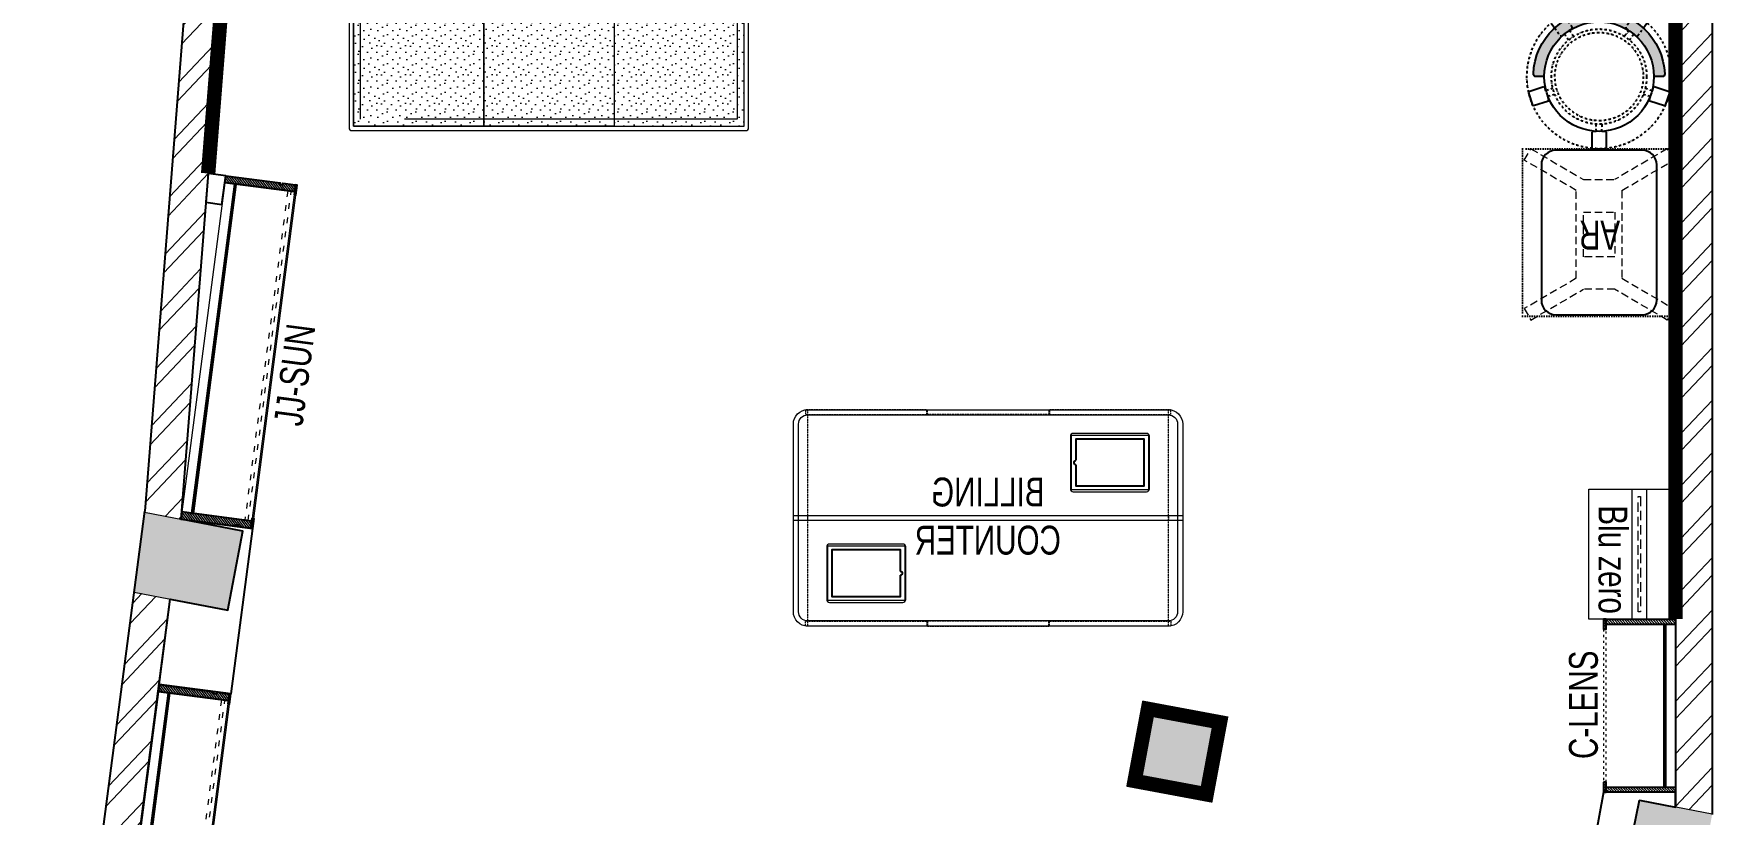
# Model space of a CAD drawing. Header units: feet. Extents: x 9506664 to 9513260, y -7065010 to -7047309.
# Drawn here: x 9507416 to 9513253, y -7058567 to -7055862 of the extents above; entities that cross this region are included whole.
import ezdxf

# ---------------------------------------------------------------- set-up
doc = ezdxf.new("R2010")
doc.units = ezdxf.units.FT
doc.header["$LTSCALE"] = 33
doc.header["$MEASUREMENT"] = 0
for name, pattern in [('a_p6_plan_L18$0$HIDDEN', [0.375, 0.25, -0.125]), ('ACAD_ISO03W100', [30, 12, -18]), ('D10_DASHED', [0.75, 0.5, -0.25]), ('DASHDOT2', [0.5, 0.25, -0.125, 0, -0.125]), ('DOT', [0.25, 0, -0.25]), ('HIDDEN2', [4.7624999999999975, 3.174999999999998, -1.587499999999999]), ('HIDDENX2', [0.75, 0.5, -0.25])]:
    doc.linetypes.add(name, pattern=pattern)
for name, color, linetype, lineweight in [('A-COL', 243, 'Continuous', 9), ('column hatch', 5, 'Continuous', 0), ('HATCH', 9, 'Continuous', 9), ('HIDDEN LINE', 177, 'Continuous', 0), ('LENS-DIM', 252, 'Continuous', 5), ('LENS-FURNITURE', 13, 'Continuous', 9), ('LENS-HATCH', 251, 'Continuous', 5), ('LENS-PARTITION', 21, 'Continuous', 25), ('LENS-TEXT', 31, 'Continuous', 5), ('LK-FF&E FLOOR', 1, 'Continuous', 9), ('LK-FF&E WALL', 1, 'Continuous', 9), ('LK-MIRROR', 133, 'Continuous', 13), ('LN-ELEVATION-1', 81, 'Continuous', 25), ('LN-ELEVATION-2', 103, 'Continuous', 20), ('LN-ELEVATION-3', 125, 'Continuous', 18), ('LN-ELEVATION-4', 145, 'Continuous', 13), ('LN-ELEVATION-5', 167, 'Continuous', 5), ('LN-HATCH', 251, 'Continuous', 0), ('PLANO-TXT', 252, 'Continuous', 5)]:
    doc.layers.add(name, color=color, linetype=linetype, lineweight=lineweight)
doc.layers.add('A-WALL', color=1, linetype='Continuous')
doc.styles.add('LK TXT', font='GILC____.TTF', dxfattribs={"height": 100})
pattern_1 = [(226.6174733835438, (-12347417.06539327, 5152214.357584454), (90.75717409476387, -85.77237886017112), []), (226.6174733835438, (-12347475.90857749, 5152212.695986045), (90.75717409476387, -85.77237886017112), [])]
pattern_2 = [(45, (3990327.293469645, 1709214.691590092), (-4.490128060534575, 4.490128060534575), [])]

# ---------------------------------------------------------------- blocks, each defined once
blk = doc.blocks.new('3 seater Bench 1385')
at = {"layer": 'LENS-HATCH', "lineweight": 0}
h = blk.add_hatch(dxfattribs=at)
h.set_pattern_fill('STIP1', color=177, scale=100, angle=269.9999999999999, pattern_type=2)
h.set_pattern_definition([(270, (6617025.245374651, -170439.1063060568), (100, -1.516e-13), [0, -100]), (270, (6617009.245374652, -170451.1063060568), (100, -1.516e-13), [0, -100]), (270, (6616985.245374652, -170446.1063060568), (100, -1.516e-13), [0, -100]), (270, (6616962.245374652, -170481.1063060568), (100, -1.516e-13), [0, -100]), (270, (6616998.245374652, -170478.1063060568), (100, -1.516e-13), [0, -100]), (270, (6617022.245374652, -170505.1063060568), (100, -1.516e-13), [0, -100]), (270, (6617029.245374651, -170470.1063060568), (100, -1.516e-13), [0, -100]), (270, (6616988.245374651, -170512.1063060568), (100, -1.516e-13), [0, -100]), (270, (6616956.245374652, -170507.1063060568), (100, -1.516e-13), [0, -100]), (270, (6616941.245374651, -170433.1063060568), (100, -1.516e-13), [0, -100]), (270, (6616961.245374652, -170451.1063060568), (100, -1.516e-13), [0, -100]), (270, (6616942.245374652, -170465.1063060568), (100, -1.516e-13), [0, -100]), (270, (6617006.245374652, -170526.1063060568), (100, -1.516e-13), [0, -100]), (270, (6616981.245374652, -170494.1063060568), (100, -1.516e-13), [0, -100]), (270, (6617014.245374652, -170486.1063060568), (100, -1.516e-13), [0, -100]), (270, (6617005.245374651, -170503.1063060568), (100, -1.516e-13), [0, -100]), (270, (6616978.245374651, -170467.1063060568), (100, -1.516e-13), [0, -100]), (270, (6617032.245374652, -170495.1063060568), (100, -1.516e-13), [0, -100]), (270, (6616973.245374651, -170526.1063060568), (100, -1.516e-13), [0, -100]), (270, (6616943.245374651, -170523.1063060568), (100, -1.516e-13), [0, -100])])
h.paths.add_polyline_path([(677.5000000004657, 227.5), (225.8333333334885, 227.5), (225.8333333334885, -227.5), (677.5000000004657, -227.5)])
h.paths.add_polyline_path([(-225.8333333334885, 227.5), (225.8333333334885, 227.5), (225.8333333334885, -227.5), (-225.8333333334885, -227.5)])
h.paths.add_polyline_path([(-677.5000000004657, 227.5), (-225.8333333334885, 227.5), (-225.8333333334885, -227.5), (-677.5000000004657, -227.5)])
at = {"layer": 'LN-ELEVATION-2', "ltscale": 0.5}
for points in [[(-677.5000000004657, 227.5), (-225.8333333334885, 227.5), (-225.8333333334885, -227.5), (-677.5000000004657, -227.5)], [(-225.8333333334885, 227.5), (225.8333333334885, 227.5), (225.8333333334885, -227.5), (-225.8333333334885, -227.5)], [(677.5000000004657, 227.5), (225.8333333334885, 227.5), (225.8333333334885, -227.5), (677.5000000004657, -227.5)]]:
    blk.add_lwpolyline(points, close=True, dxfattribs=at)
at = {"layer": 'LN-ELEVATION-5', "ltscale": 0.5}
blk.add_lwpolyline([(682.4999999995343, 242.5), (-682.5000000004655, 242.5, 0.4142135623730951), (-692.5000000004655, 232.5), (-692.5000000004655, -232.5, 0.4142135623730951), (-682.5000000004655, -242.5), (682.4999999995343, -242.5, 0.4142135623730951), (692.4999999995343, -232.5), (692.4999999995343, 232.5, 0.4142135623730951)], format="xyb", close=True, dxfattribs=at)
blk.add_lwpolyline([(677.4999999995343, 227.5), (-677.5000000004657, 227.5), (-677.5000000004657, -227.5), (677.4999999995343, -227.5)], close=True, dxfattribs=at)
at = {"layer": 'LN-ELEVATION-5', "linetype": 'HIDDEN2', "ltscale": 11}
blk.add_lwpolyline([(-652.5000000004657, 202.5), (652.5000000004657, 202.5), (652.5000000004657, -202.5), (-652.5000000004657, -202.5)], close=True, dxfattribs=at)
blk = doc.blocks.new('A$C52d6eda2')
at = {"layer": 'column hatch'}
h = blk.add_hatch(color=8, dxfattribs=at)
h.dxf.hatch_style = 1
h.paths.add_polyline_path([(3292.879717573523, 706.8680021641776), (3292.879717573523, 707.7333835531026), (3041.167339181527, 756.2153095183894), (2985.86494198069, 484.5046478742733), (3242.538609832525, 435.1697293464094)])
h.paths.add_polyline_path([(1586.961782461032, 1026.098284853622), (1337.266413986683, 1072.662465941161), (1290.702232893556, 822.9670974640175), (1540.397601371631, 776.4029163755476)])
h.paths.add_polyline_path([(-1800.253515252843, 1688.71377832815), (-2141.230620026588, 1754.388843079097), (-2177.395552728325, 1476.928366186097), (-1853.05267534405, 1414.586835150607)])
h.paths.add_polyline_path([(3284.942634481937, 5433.696559758857), (2904.094442658126, 5422.942268366925), (2911.980923011899, 5143.653594362549), (3292.829114837572, 5154.407885754481)])
h.paths.add_polyline_path([(-1491.665322804823, 5595.945962028578), (-1847.0163150765, 5609.931492970325), (-1863.664492171258, 5330.970407128334), (-1502.653147798031, 5316.762101997621)])
h.paths.add_polyline_path([(-1361.768515706062, 8197.972061620094), (-1693.122499357909, 8188.61537470296), (-1709.831675400957, 7908.632175001315), (-1353.88203535229, 7918.683387615718)])
h.paths.add_polyline_path([(3284.57942455262, 8329.174416597933), (2903.731232730672, 8318.420125206001), (2911.617713084444, 8039.131451201624), (3292.465904906392, 8049.885742593557)])
h.paths.add_polyline_path([(3310.851745277644, 11965.44221641123), (2932.917948754504, 11956.58679240104), (2929.365898344666, 11702.5227158973), (3309.041205197573, 11714.85116069764)])
h.paths.add_polyline_path([(-1100.664331449196, 11862.07531525846), (-1474.41595036909, 11853.3178844843), (-1504.429426096379, 11350.40445857961), (-1131.885098529979, 11379.99077229015)])
at = {"layer": 'LN-HATCH'}
h = blk.add_hatch(dxfattribs=at)
h.set_pattern_fill('ANSI32', color=256, scale=333, angle=181.6174733835438)
h.set_pattern_definition(pattern_1)
h.paths.add_polyline_path([(3292.87971756421, 5152.615860942751), (3292.829114837572, 5154.407885754481), (3165.879717562348, 5150.823121957481), (3165.879717573524, 732.1946541378275), (3292.879717573523, 707.7333835531026)])
h.paths.add_polyline_path([(3292.465904906392, 8049.885742593557), (3167.455236934126, 8046.355724126099), (3159.931966511533, 5430.166541291401), (3284.942634481937, 5433.696559758857)])
h = blk.add_hatch(dxfattribs=at)
h.set_pattern_fill('ANSI32', color=256, scale=333, angle=181.6174733835438)
h.set_pattern_definition(pattern_1)
h.paths.add_polyline_path([(-1731.076306002214, 5325.75214062538), (-1863.664492171258, 5330.970407128334), (-1880.855821250007, 5042.908128626645), (-2141.09061553888, 1754.361877034418), (-2015.606200490147, 1730.192520886659)])
h = blk.add_hatch(dxfattribs=at)
h.set_pattern_fill('ANSI32', color=256, scale=333, angle=181.6174733835438)
h.set_pattern_definition(pattern_1)
h.paths.add_polyline_path([(-2052.45150420256, 1452.913029880263), (-2177.395552728325, 1476.928366186097), (-2525.656393568963, -1194.958784202114), (-2401.258924772963, -1223.167527234181)])
at = {"color": 3, "linetype": 'a_p6_plan_L18$0$HIDDEN', "ltscale": 11}
blk.add_lwpolyline([(2985.86494198069, 484.5046478742733), (3041.167339181527, 756.2153095183894), (3165.879717573524, 732.1946541387587), (3165.879717562348, 5150.823121957481), (2911.980923011899, 5143.653594362549), (2904.094442658126, 5422.942268366925), (3159.931966511533, 5430.166541291401), (3166.61834096536, 7761.328277256339), (-1591.396695055067, 7761.328267717733), (-1720.088481012731, 5604.936000655405), (-1491.665322804823, 5595.945962028578), (-1502.653147798031, 5316.762101997621), (-1731.076306002214, 5325.752140624448), (-2015.606200490147, 1730.192520886659), (-1800.253515252843, 1688.71377832815), (-1853.05267534405, 1414.586835150607), (-2052.451504200697, 1452.913029879331), (-2401.258924772963, -1223.167527235113)], dxfattribs=at)
at = {"layer": 'A-COL'}
for p, q in [((-2141.230620026588, 1754.388843079097), (-1800.253515252843, 1688.71377832815)), ((-1853.05267534405, 1414.586835150607), (-1800.253515252843, 1688.71377832815)), ((-2177.395552728325, 1476.928366186097), (-1853.05267534405, 1414.586835150607)), ((1337.266413986683, 1072.662465941161), (1290.702232893556, 822.9670974640175)), ((1586.961782461032, 1026.098284853622), (1337.266413986683, 1072.662465941161)), ((1540.397601371631, 776.4029163755476), (1586.961782461032, 1026.098284853622)), ((1290.702232893556, 822.9670974640175), (1540.397601371631, 776.4029163755476)), ((2985.86494198069, 484.5046478742733), (3041.167339181527, 756.2153095183894)), ((3292.879717573523, 707.7333835531026), (3041.167339181527, 756.2153095183894))]:
    blk.add_line(p, q, dxfattribs=at)
at = {"layer": 'A-WALL'}
for p, q in [((-1731.076306002214, 5325.75214062538), (-2015.606200490147, 1730.192520886659)), ((3165.879717562348, 5150.823121957481), (3165.879717573524, 732.1946541378275)), ((3292.87971756421, 5150.823121958413), (3292.879717573523, 706.8680021641776)), ((-1880.855821250007, 5042.908128626645), (-2140.868833778426, 1757.164498306811)), ((-2525.656393568963, -1194.958784201182), (-2140.868833778426, 1757.164498305879)), ((-2401.258924772963, -1223.167527234181), (-2052.449986482039, 1452.924673950299))]:
    blk.add_line(p, q, dxfattribs=at)
blk = doc.blocks.new('CLENS 600')
at = {"layer": 'LN-HATCH', "ltscale": 0.5}
h = blk.add_hatch(dxfattribs=at)
h.set_pattern_fill('ANSI31', color=256, scale=2)
h.set_pattern_definition(pattern_2)
h.paths.add_polyline_path([(-600, 0), (-582, 0), (-582, -240), (-600, -240)])
h = blk.add_hatch(dxfattribs=at)
h.set_pattern_fill('ANSI31', color=256, scale=2)
h.set_pattern_definition([(45, (3975657.572909575, 1709214.691590092), (-4.490128060534575, 4.490128060534575), [])])
h.paths.add_polyline_path([(-18, 0), (0, 0), (0, -240), (-18, -240)])
h = blk.add_hatch(dxfattribs=at)
h.set_pattern_fill('ANSI31', color=256, scale=2)
h.set_pattern_definition([(45, (3990252.293469645, 1709214.691590092), (-4.490128060534575, 4.490128060534575), [])])
h.paths.add_polyline_path([(-582, -40), (-18, -40), (-18, -34), (-582, -34)])
h = blk.add_hatch(dxfattribs=at)
h.set_pattern_fill('ANSI31', color=256, scale=2)
h.set_pattern_definition(pattern_2)
h.paths.add_polyline_path([(-600, -250), (-565, -250), (-565, -240), (-600, -240)])
h = blk.add_hatch(dxfattribs=at)
h.set_pattern_fill('ANSI31', color=256, scale=2)
h.set_pattern_definition([(45, (3990177.293469646, 1709214.691590092), (-4.490128060534575, 4.490128060534575), [])])
h.paths.add_polyline_path([(-35, -250), (0, -250), (0, -240), (-35, -240)])
at = {"layer": 'HIDDEN LINE', "linetype": 'ACAD_ISO03W100', "ltscale": 0.02}
for p, q in [((-35, -240), (-565, -240)), ((-565, -250), (-35, -250))]:
    blk.add_line(p, q, dxfattribs=at)
at = {"layer": 'LN-ELEVATION-1', "ltscale": 0.5}
for points in [[(-600, 0), (-582, 0), (-582, -240), (-600, -240)], [(-18, 0), (0, 0), (0, -240), (-18, -240)], [(-582, -40), (-18, -40), (-18, -34), (-582, -34)], [(-600, -250), (-565, -250), (-565, -240), (-600, -240)], [(-35, -250), (0, -250), (0, -240), (-35, -240)]]:
    blk.add_lwpolyline(points, close=True, dxfattribs=at)
at = {"layer": 'LN-ELEVATION-4'}
blk.add_line((-18, 0), (-582, 0), dxfattribs=at)
blk = doc.blocks.new('JJ SH 1200')
at = {"layer": 'LN-HATCH', "ltscale": 0.5}
h = blk.add_hatch(dxfattribs=at)
h.set_pattern_fill('ANSI31', color=256, scale=2)
h.set_pattern_definition([(45, (4097187.330767878, 1708800.267299229), (-4.490128060534575, 4.490128060534575), [])])
h.paths.add_polyline_path([(792.0591651862488, 220), (792.0591651862488, 30), (786.0591651862486, 30), (786.0591651862486, 20), (792.0591651862488, 20), (792.0591651862488, -24), (767.0591651862488, -24), (767.0591651862488, 220)])
h.paths.add_polyline_path([(-382.9408348137513, 180), (767.0591651862488, 180), (767.0591651862488, 186), (-382.9408348137513, 186)])
h.paths.add_polyline_path([(757.0591651862486, -24), (757.0591651862486, -30), (792.0591651862488, -30), (792.0591651862488, -24)])
h.paths.add_polyline_path([(-407.9408348137512, 220), (-407.9408348137512, 30), (-401.9408348137512, 30), (-401.9408348137512, 20), (-407.9408348137512, 20), (-407.9408348137512, -24), (-382.9408348137513, -24), (-382.9408348137513, 220)])
h.paths.add_polyline_path([(-372.9408348137513, -24), (-372.9408348137513, -30), (-407.9408348137512, -30), (-407.9408348137512, -24)])
at = {"layer": 'LN-ELEVATION-1', "ltscale": 0.5}
for points in [[(-407.9408348137512, 220), (-407.9408348137512, 30), (-401.9408348137512, 30), (-401.9408348137512, 20), (-407.9408348137512, 20), (-407.9408348137512, -24), (-382.9408348137513, -24), (-382.9408348137513, 220)], [(-382.9408348137513, 180), (767.0591651862488, 180), (767.0591651862488, 186), (-382.9408348137513, 186)], [(792.0591651862488, 220), (792.0591651862488, 30), (786.0591651862486, 30), (786.0591651862486, 20), (792.0591651862488, 20), (792.0591651862488, -24), (767.0591651862488, -24), (767.0591651862488, 220)], [(-372.9408348137513, -24), (-372.9408348137513, -30), (-407.9408348137512, -30), (-407.9408348137512, -24)], [(757.0591651862486, -24), (757.0591651862486, -30), (792.0591651862488, -30), (792.0591651862488, -24)]]:
    blk.add_lwpolyline(points, close=True, dxfattribs=at)
at = {"layer": 'LN-ELEVATION-3', "ltscale": 0.5}
for p, q in [((767.0591651862488, 220), (-382.9408348137513, 220)), ((757.0591651862486, -24), (-372.9408348137513, -24)), ((-372.9408348137513, -30), (757.0591651862486, -30))]:
    blk.add_line(p, q, dxfattribs=at)
at = {"layer": 'LN-ELEVATION-4', "linetype": 'ACAD_ISO03W100', "ltscale": 0.05}
blk.add_lwpolyline([(767.0591651862488, 0), (-382.9408348137513, 0), (-382.9408348137513, -12), (767.0591651862488, -12)], close=True, dxfattribs=at)
blk = doc.blocks.new('I-PAD Frame')
at = {"color": 3, "linetype": 'Continuous'}
blk.add_lwpolyline([(357868.7410323084, -232321.1361381283), (358122.7410323085, -232321.1361381283, 0.4142135623713902), (358132.7410323086, -232311.1361381283), (358132.7410323086, -232129.1361381283, 0.4142135623713902), (358122.7410323085, -232119.1361381283), (357868.7410323084, -232119.1361381283, 0.4142135623713902), (357858.7410323085, -232129.1361381283), (357858.7410323085, -232311.1361381283, 0.4142135623713902)], format="xyb", close=True, dxfattribs=at)
at = {"color": 3, "linetype": 'Continuous', "lineweight": 25}
blk.add_lwpolyline([(358113.2410323085, -232229.6755301424), (358113.2410323085, -232302.1361381283), (357878.2410323086, -232302.1361381283), (357878.2410323086, -232138.1361381283), (358113.2410323085, -232138.1361381283), (358113.2410323085, -232210.5967461141, 0.3275382217372251), (358114.6410323081, -232212.5046245168, -0.733799385757267), (358114.6410323086, -232227.7676517396, 0.3275382217372252)], format="xyb", close=True, dxfattribs=at)
blk = doc.blocks.new('Billing Counter-1350')
at = {"color": 5, "linetype": 'HIDDENX2', "ltscale": 0.025}
for p, q in [((-624.9999978118576, -374.9978339364752), (-625.0000002956949, 375)), ((624.9999976539984, -374.9978339364752), (625.0000001378357, 375))]:
    blk.add_line(p, q, dxfattribs=at)
at = {"color": 0, "linetype": 'Continuous'}
for p, q in [((625, 375), (-625, 375)), ((675, -325), (675, 325)), ((-625, -375), (625, -375))]:
    blk.add_line(p, q, dxfattribs=at)
at = {"color": 2, "linetype": 'Continuous'}
blk.add_line((624, -375), (624.9999976539984, -374.9978339364752), dxfattribs=at)
at = {"color": 2, "linetype": 'HIDDENX2', "ltscale": 0.025}
for points in [[(-632.999998427229, 375), (-212.4115580061916, 375), (-212.4115580851212, 358), (-632.9999985061586, 358)], [(210.3333326776046, 375), (-210.2551077436656, 375), (-210.255107664736, 358), (210.3333327565342, 358)], [(212.3333327565342, 375), (632.9217731775716, 375), (632.921773098642, 358), (212.3333326776046, 358)], [(-632.999998427229, -375), (-212.4115580061916, -375), (-212.4115580851212, -358), (-632.9999985061586, -358)], [(210.3333326776046, -375), (-210.2551077436656, -375), (-210.255107664736, -358), (210.3333327563014, -358)], [(212.3333327563014, -375), (632.9217731775716, -375), (632.921773098642, -358), (212.3333326776046, -358)]]:
    blk.add_lwpolyline(points, close=True, dxfattribs=at)
at = {"color": 5, "linetype": 'Continuous'}
for points in [[(-555.9166655030566, 97.25000000000001), (-288.9166655030567, 97.25000000000001), (-288.9166655030567, 286.25), (-555.9166655030566, 286.25)], [(555.9166655030566, -97.25000000000001), (288.9166655030567, -97.25000000000001), (288.9166655030567, -286.25), (555.9166655030566, -286.25)]]:
    blk.add_lwpolyline(points, close=True, dxfattribs=at)
at = {"color": 5, "linetype": 'HIDDENX2', "ltscale": 0.025}
blk.add_lwpolyline([(625, 8.5), (-625, 8.5), (-625, -8.5), (625, -8.5)], close=True, dxfattribs=at)
at = {"color": 0, "linetype": 'Continuous'}
for centre, radius, start, end in [((-625, 325), 50.0000000000291, 90, 180), ((624.9999999997672, 325), 50.00000000005822, 0, 90), ((624.9999999997672, -325), 50.0000000000291, 270, 0)]:
    blk.add_arc(centre, radius, start, end, dxfattribs=at)
at = {"layer": 'LN-ELEVATION-2'}
blk.add_line((-675, 325), (-675, -325), dxfattribs=at)
for points in [[(625, 375), (-625, 375, 0.4142135623725836), (-675, 325), (-675, -325, 0.4142135623725836), (-625, -375), (625, -375, 0.4142135623725837), (675, -325), (675, 325, 0.4142135623725836)], [(625, 357), (-625, 357, 0.4142135623730951), (-657, 325), (-657, -325, 0.4142135623730951), (-625, -357), (625, -357, 0.4142135623730951), (657, -325), (657, 325, 0.4142135623730951)]]:
    blk.add_lwpolyline(points, format="xyb", close=True, dxfattribs=at)
blk.add_lwpolyline([(-675, -8.5), (675, -8.5), (675, 8.5), (-675, 8.5)], close=True, dxfattribs=at)
blk.add_arc((-625, -325), 50.00000000005822, 180, 270, dxfattribs=at)
at = {"color": 2, "linetype": 'Continuous', "xscale": -1, "rotation": 180}
blk.add_blockref('I-PAD Frame', (-358418.1576978308, -232028.3861380983), dxfattribs=at)
at = {"color": 2, "linetype": 'Continuous', "xscale": -1}
blk.add_blockref('I-PAD Frame', (358418.1576978117, 232028.3861381281), dxfattribs=at)
at = {"layer": 'LENS-TEXT', "color": 0, "linetype": 'Continuous', "ltscale": 3, "insert": (0.983410338871181, 5.633732088841497), "char_height": 100, "attachment_point": 5, "style": 'LK TXT'}
blk.add_mtext_dynamic_manual_height_columns('BILLING COUNTER', width=353.0555573365615, gutter_width=0.5, heights=[0], dxfattribs=at)
blk = doc.blocks.new('AR')
at = {"layer": 'LN-ELEVATION-2', "linetype": 'DOT', "lineweight": 25}
blk.add_lwpolyline([(0, 13.41378593863919), (530, 13.41378593863919), (530, 593.4137859386392), (0, 593.4137859386392)], close=True, dxfattribs=at)
at = {"layer": 'LN-ELEVATION-2', "lineweight": 25}
blk.add_lwpolyline([(465, 68.22063546301797), (465, 538.2206354630179, 0.4142135623730951), (415, 588.2206354630177), (115, 588.2206354630177, 0.4142135623730951), (65, 538.2206354630179), (65, 68.22063546301797, 0.4142135623730951), (115, 18.22063546301797), (415, 18.22063546301797, 0.4142135623730951)], format="xyb", close=True, dxfattribs=at)
at = {"layer": 'LN-ELEVATION-4', "linetype": 'HIDDEN2', "ltscale": 0.25}
for points in [[(185.8456009030342, 448.8780772723258), (5.888936847448348, 554.0078910568263), (28.48512306064368, 593.350836840691), (211.0874861851335, 486.6754184374586)], [(344.154399111867, 448.8780772762837), (524.1110631600021, 554.0078910947777), (501.5148769393563, 593.3508368753828), (318.9125138223171, 486.6754184374586)], [(211.0874861851335, 486.6754184376913), (318.9125138223171, 486.6754184376913)], [(185.8456009030342, 144.472759603057), (185.8456009030342, 448.8780772723258)], [(344.154399111867, 448.8780772762837), (344.154399111867, 144.4727595990989)], [(185.8456009030342, 144.472759603057), (5.888936847448348, 39.34294581855647), (28.48512306064368, 3.46917659e-08), (211.0874861851335, 106.6754184379242)], [(344.154399111867, 144.4727595990989), (524.1110631600021, 39.34294578060508), (501.5148769393563, 0), (318.9125138223171, 106.6754184379242)], [(318.9125138223171, 106.6754184376914), (211.0874861851335, 106.6754184376914)]]:
    blk.add_lwpolyline(points, dxfattribs=at)
blk.add_lwpolyline([(210.8456009030342, 373.9866790841333), (319.154399111867, 373.9866790841333), (319.154399111867, 219.3641577917151), (210.8456009030342, 219.3641577917151)], close=True, dxfattribs=at)
blk = doc.blocks.new('DR STOOL')
at = {"layer": 'HATCH'}
h = blk.add_hatch(dxfattribs=at)
h.set_pattern_fill('ANSI36', color=250, angle=-90.00000000000001)
h.set_pattern_definition([(315, (-227.8099174643867, 917.3997257252777), (6.173926083235043, -1.683798022700468), [7.9375, -1.587499999999999, 0, -1.587499999999999])])
edge = h.paths.add_edge_path()
edge.add_line((-190.0000000041909, 4.511094e-10), (-218.6899174675346, 4.511094e-10))
edge.add_arc((-218.6899174670689, 9.120000000388245), 9.119999999940092, 177.6119845363388, 269.9999999996136, ccw=False)
edge.add_arc((-1.8626451e-09, 3.565219e-10), 228.000000002257, 2.3880154632688004, 177.6119845367313, ccw=False)
edge.add_arc((218.6899174633436, 9.120000000497384), 9.120000000051716, -90.00000000034493, 2.3880154629299, ccw=False)
edge.add_line((218.6899174633436, 4.511094e-10), (190, 4.511094e-10))
edge.add_arc((-1.8626451e-09, 4.511094e-10), 190.000000001979, -1.27e-14, 180)
at = {"layer": 'LN-ELEVATION-1', "color": 1, "ltscale": 100}
for p, q in [((-165.2704676063731, 189.0243927398114), (-165.9069543029182, 185.0820035930228)), ((-165.9069543029182, 185.0820035930228), (-153.8003208162263, 168.3135803133482)), ((-128.6221585394814, 215.4841044476634), (-165.2704676063731, 189.0243927398114)), ((-124.7228340068832, 214.8545704018979), (-128.6221585394814, 215.4841044476634)), ((-112.6981821293011, 198.1996966340157), (-124.7228340068832, 214.8545704018979)), ((124.7553772013634, 214.9803744515593), (112.5488144652918, 198.2845540212292)), ((128.7014972954057, 215.5933048763618), (124.7553772013634, 214.9803744515593)), ((128.7014972954057, 215.5933048763618), (124.7553772013634, 214.9803744515593)), ((165.1911288509145, 188.915192311113), (128.7014972954057, 215.5933048763618)), ((165.1911288509145, 188.915192311113), (128.7014972954057, 215.5933048763618)), ((153.6734594982117, 168.4294150282658), (165.7973639420234, 185.0121775862135)), ((165.7973639420234, 185.0121775862135), (165.1911288509145, 188.915192311113)), ((165.7973639420234, 185.0121775862135), (165.1911288509145, 188.915192311113)), ((-242.9550312487409, -52.24013893969095), (-244.7482102331705, -55.75945052818861)), ((-244.7482102331705, -55.75945052818861), (-230.7800458371639, -98.74904560100549)), ((-191.2928382232785, -35.45407700946089), (-242.9550312487409, -52.24013893969095)), ((-187.9259491492994, -37.1695928365807), (-191.2928382232785, -35.45407700946089)), ((-184.1424400564283, -48.81403796559607), (-187.9259491492994, -37.1695928365807)), ((188.0651108901948, -36.96233201187715), (184.0504167033359, -49.19388854173303)), ((191.3981811110861, -35.27656588272658), (188.0651108901948, -36.96233201187715)), ((243.0100176925771, -52.21682526778022), (191.3981811110861, -35.27656588272658)), ((230.715890809428, -98.7280946081737), (244.8123673382215, -55.78040257930116)), ((244.8123673382215, -55.78040257930116), (243.0100176925771, -52.21682526778022)), ((-230.7800458371639, -98.74904560100549), (-227.2218665438704, -100.5620286722478)), ((-227.2218665438704, -100.5620286722478), (-175.5596735184081, -83.7759667420105)), ((-173.8639617776498, -80.4479453730819), (-177.8421125086024, -68.2044548037811)), ((-175.5596735184081, -83.7759667420105), (-173.8639617776498, -80.4479453730819)), ((177.6922140880488, -68.56540505095472), (173.8739495249465, -80.1985000452405)), ((173.8739495249465, -80.1985000452405), (175.5794035866856, -83.5704969359358)), ((175.5794035866856, -83.5704969359358), (227.1912401677109, -100.5107563209894)), ((227.1912401677109, -100.5107563209894), (230.715890809428, -98.7280946081737)), ((-22.72193054761737, -190.2142363802995), (-25.39390889601782, -192.886214728569)), ((-25.39390889601782, -192.886214728569), (-25.39390889601782, -247.2070584567482)), ((-10.47823652112856, -190.2142363802995), (-22.72193054761737, -190.2142363802995)), ((22.78362171910703, -190.2142363802995), (9.910054048988968, -190.2142363802995)), ((25.42475448176265, -192.8553691428751), (22.78362171910703, -190.2142363802995)), ((25.42475448176265, -247.1762128710543), (25.42475448176265, -192.8553691428751)), ((-25.39390889601782, -247.2070584567482), (-22.60096735274419, -250)), ((-22.60096735274419, -250), (22.60096735274419, -250)), ((22.60096735274419, -250), (25.42475448176265, -247.1762128710543))]:
    blk.add_line(p, q, dxfattribs=at)
at = {"layer": 'LN-ELEVATION-1', "linetype": 'DASHDOT2'}
for p, q in [((-92.92521573789418, 170.8129362839827), (-112.6981821293011, 198.1996966340157)), ((112.5488144652918, 198.2845540212292), (92.69529851106927, 171.1294289919315)), ((-153.8003208162263, 168.3135803133482), (-134.1093360339291, 141.0403694751003)), ((-134.1093360339291, 141.0403694751003), (-130.4219571123831, 140.4450534014686)), ((-130.4219571123831, 140.4450534014686), (-119.9844727469608, 147.9808124662595)), ((-119.9844727469608, 147.9808124662595), (-105.3687285655178, 126.9741353208374)), ((-103.4542870586738, 159.9154408004979), (-93.52748446213081, 167.0824927485227)), ((-88.15393704269081, 139.4771787207864), (-103.4542870586738, 159.9154408004979)), ((-93.52748446213081, 167.0824927485227), (-92.92521573789418, 170.8129362839827)), ((103.6608748426661, 159.8406005539291), (88.19885099539533, 139.4487815762331)), ((92.69529851106927, 171.1294289919315), (93.26858203159645, 167.4385604566923)), ((93.26858203159645, 167.4385604566923), (103.6608748426661, 159.8406005539291)), ((105.4096150295809, 126.94019481352), (120.1194891873747, 147.8074627162714)), ((120.1194891873747, 147.8074627162714), (130.0033113472163, 140.5812532722048)), ((130.0033113472163, 140.5812532722048), (133.7372852512635, 141.1612321265929)), ((133.7372852512635, 141.1612321265929), (153.6734594982117, 168.4294150282658)), ((-159.954806596972, -40.49024384317454), (-184.1424400564283, -48.81403796559607)), ((184.0504167033359, -49.19388854173303), (159.8786162491887, -40.79004861696012)), ((-177.8421125086024, -68.2044548037811), (-153.4148110738024, -60.73628028803068)), ((153.3006618716754, -61.02382378749462), (177.6922140880488, -68.56540505095472)), ((-10.92024635523557, -164.6382343793375), (-10.47823652112856, -190.2142363802995)), ((9.910054048988968, -190.2142363802995), (10.35584833659231, -164.674698740353))]:
    blk.add_line(p, q, dxfattribs=at)
at = {"layer": 'LN-ELEVATION-1', "color": 1, "ltscale": 100}
blk.add_lwpolyline([(-190.0000000023283, 0), (-218.6899174656719, 0, -0.4264743413925903), (-227.8019973598421, 9.5, -0.959166304662544), (227.8019973593764, 9.5, -0.4264743413925903), (218.6899174647406, 0), (190.0000000013969, 0)], format="xyb", dxfattribs=at)
at = {"layer": 'LN-ELEVATION-1', "linetype": 'DASHDOT2'}
for radius in [250, 165, 153]:
    blk.add_circle((0, 0), radius, dxfattribs=at)
at = {"layer": 'LN-ELEVATION-1', "color": 1, "ltscale": 100}
blk.add_circle((0, 0), 190, dxfattribs=at)
blk = doc.blocks.new('BLUE ZERO')
at = {"layer": 'LENS-FURNITURE', "ltscale": 0.5}
for points in [[(86206.6987006863, 120883.4167564928), (86206.6987006863, 120433.4167564928), (85906.69870068633, 120433.4167564928), (85906.69870068633, 120883.4167564928)], [(86106.6987006863, 120883.4167564928), (86106.6987006863, 120433.4167564928), (86056.69870068633, 120433.4167564928), (86056.69870068633, 120883.4167564928)]]:
    blk.add_lwpolyline(points, close=True, dxfattribs=at)
at = {"layer": 'LENS-FURNITURE', "linetype": 'D10_DASHED', "ltscale": 2}
blk.add_lwpolyline([(86085.69870068633, 120858.4167564928), (86085.69870068633, 120458.4167564928), (86077.6987006863, 120458.4167564928), (86077.6987006863, 120858.4167564928)], close=True, dxfattribs=at)

msp = doc.modelspace()

# ---------------------------------------------------------------- linework, layer by layer
at = {"layer": 'LENS-PARTITION'}
for points in [[(9508078.69523299, -7056379.061712569), (9508081.926466692, -7056354.27140945), (9508021.066325298, -7056346.338737589), (9508013.167491125, -7056446.155065323), (9508069.001531882, -7056453.432621928)], [(9507926.280315215, -7057544.134670392), (9508174.730280234, -7057576.518296229), (9508099.968192587, -7058150.099468194), (9507850.826026356, -7058117.62561903), (9507889.435011502, -7057821.414161399), (9508088.819038471, -7057859.81720576), (9508141.633000452, -7057585.61341295)], [(9512983.053854885, -7058518.11188176), (9513107.766233277, -7058542.132537139), (9513107.766233277, -7058490.80690471), (9512917.766233277, -7058490.806904711), (9512857.766233278, -7058490.806904711), (9512792.183248555, -7058849.903440512), (9512798.085619409, -7058850.981409968), (9512841.36967243, -7058858.886519326), (9513037.919374589, -7058894.783039674), (9513052.702413643, -7058813.83920738), (9512927.751457684, -7058789.822543404)]]:
    msp.add_lwpolyline(points, close=True, dxfattribs=at)
at = {"layer": 'LK-MIRROR', "linetype": 'ACAD_ISO03W100', "ltscale": 0.05, "const_width": 50}
for points in [[(9508071.184841033, -7055712.998920336), (9508021.066325298, -7056346.338737589)], [(9513107.76623327, -7055712.998920333), (9513107.766233293, -7057890.806904709)]]:
    msp.add_lwpolyline(points, dxfattribs=at)
msp.add_lwpolyline([(9511528.848298164, -7058248.228906425), (9511482.284117077, -7058497.924274902), (9511232.588748598, -7058451.360093815), (9511279.152929682, -7058201.664725337)], close=True, dxfattribs=at)

# ---------------------------------------------------------------- block references
at = {"layer": 'LENS-DIM', "color": 2}
msp.add_blockref('A$C52d6eda2', (9509941.886515703, -7059274.327191278), dxfattribs=at)
at = {"layer": 'LK-FF&E FLOOR'}
for name, p in [('3 seater Bench 1385', (9509202.198355507, -7055955.498920335)), ('DR STOOL', (9512842.766233271, -7056010.806904708)), ('AR', (9512577.76623327, -7056854.220690649)), ('BLUE ZERO', (9426901.067532606, -7178324.223661203))]:
    msp.add_blockref(name, p, dxfattribs=at)
at = {"layer": 'LK-FF&E FLOOR', "xscale": -1}
msp.add_blockref('Billing Counter-1350', (9510724.743276127, -7057539.998920336), dxfattribs=at)
at = {"layer": 'LK-FF&E WALL'}
for name, p, rotation in [('JJ SH 1200', (9508197.70800339, -7057168.121737776), 82.57378282089446), ('CLENS 600', (9513107.766233277, -7058490.80690471), 269.9999999983177), ('JJ SH 1200', (9507967.846698089, -7058931.637459497), 82.57378282089446)]:
    msp.add_blockref(name, p, dxfattribs=dict(at, rotation=rotation))

# ---------------------------------------------------------------- texts
at = {"layer": 'LENS-TEXT', "color": 0, "linetype": 'Continuous', "ltscale": 3, "insert": (9512844.423270177, -7056560.291348766), "char_height": 100, "attachment_point": 5, "rotation": 180, "style": 'LK TXT'}
msp.add_mtext_dynamic_manual_height_columns('AR', width=237.4408088319178, gutter_width=12.5, heights=[0], dxfattribs=at)
at = {"layer": 'PLANO-TXT', "linetype": 'Continuous', "ltscale": 3, "attachment_point": 5, "style": 'LK TXT'}
for s, insert, char_height, width, rotation in [('JJ-SUN', (9508321.408690479, -7057044.21982617), 100, 244.6773255813953, 82.57378282099988), ('\\pt800;Blu zero', (9512890.254986877, -7057684.531880499), 100, 510.5515318634858, 269.9999999999998), ('C-LENS', (9512789.145501995, -7058187.575523639), 99.99999999999999, 244.6773255813953, 89.99999999877461)]:
    msp.add_mtext(s, dxfattribs=dict(at, insert=insert, char_height=char_height, width=width, rotation=rotation))

doc.saveas('drawing.dxf')
